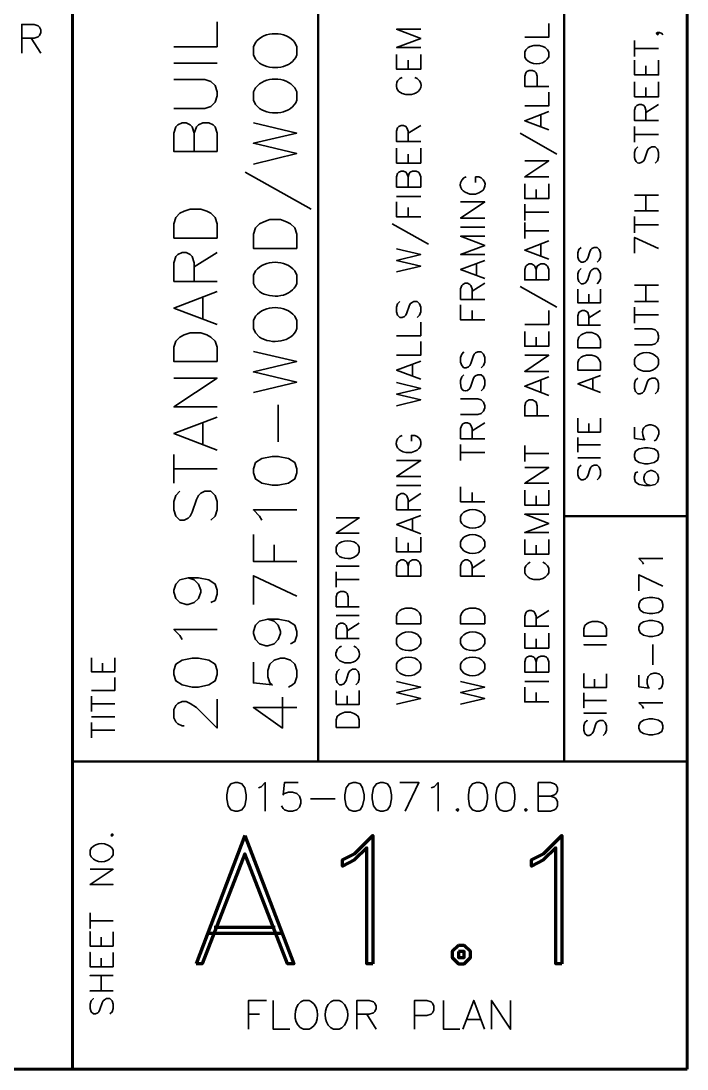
# Model space of a CAD drawing. Header units: inches. Extents: x 5 to 516, y -193 to 129.
# Drawn here: x 287.45 to 296.12, y 5.46 to 19.1 of the extents above; entities that cross this region are included whole.
import ezdxf

# ---------------------------------------------------------------- set-up
doc = ezdxf.new("R2010")
doc.units = ezdxf.units.IN
doc.header["$MEASUREMENT"] = 0
doc.layers.add('PDF2_Geometry', color=7, linetype='Continuous')

msp = doc.modelspace()

# ---------------------------------------------------------------- linework, layer by layer
at = {"layer": 'PDF2_Geometry', "lineweight": 60}
for points in [[(296.1186862, 5.4634085), (296.1186862, 95.4634157), (161.1186754, 95.4634157), (161.1186754, 5.4634085)], [(288.1186855, 95.4634157), (288.1186855, 5.4634085)], [(288.1186821, 27.9634137), (161.118672, 27.9634137), (161.118672, 5.4634119), (296.1186828, 5.4634119)]]:
    msp.add_lwpolyline(points, dxfattribs=at)
at = {"layer": 'PDF2_Geometry', "lineweight": 50}
for points in [[(291.3186853, 30.9634139), (291.3186853, 9.4634122)], [(288.1186855, 26.2867473), (294.5186859, 26.2867473), (294.5186859, 9.4634122)], [(294.5186859, 12.6567456), (296.118686, 12.6567456)], [(288.1186855, 9.4634122), (296.1186862, 9.4634122)]]:
    msp.add_lwpolyline(points, dxfattribs=at)
at = {"layer": 'PDF2_Geometry', "lineweight": 35}
for points in [[(287.4586852, 18.6800793), (287.4586852, 19.0534126), (287.6186852, 19.0534126), (287.6720186, 19.036746), (287.6886852, 19.016746), (287.7086852, 18.9834126), (287.7086852, 18.946746), (287.6886852, 18.9100793), (287.6720186, 18.8934126), (287.6186852, 18.876746), (287.4586852, 18.876746)], [(289.4386853, 18.7634126), (290.0020187, 18.7634126), (290.0020187, 19.086746)], [(292.6520187, 18.753413), (292.3386854, 18.753413), (292.6520187, 18.8700797), (292.3386854, 18.9900797), (292.6520187, 18.9900797)], [(294.0053522, 18.886746), (294.3186856, 18.886746), (294.3186856, 19.0634127)], [(287.5820186, 18.8767464), (287.7086853, 18.6800798)], [(290.502019, 18.8167452), (290.4753523, 18.7634119), (290.4753523, 18.6567452), (290.502019, 18.6034119), (290.5553523, 18.5500785)], [(291.0386857, 18.6567452), (291.0386857, 18.7634119), (291.012019, 18.8167452)], [(295.4353526, 18.636746), (295.4353526, 18.8434127)], [(295.7320191, 18.946747), (295.7486858, 18.9334137), (295.7320191, 18.916747), (295.7186858, 18.9334137), (295.7320191, 18.946747), (295.7620191, 18.946747), (295.7920191, 18.9334137), (295.8053524, 18.916747)], [(294.3186856, 18.6334128), (294.3186856, 18.6934128), (294.3020189, 18.7234128), (294.2720189, 18.7534128), (294.2420189, 18.7667462), (294.1986856, 18.7800795), (294.1253522, 18.7800795), (294.0786855, 18.7667462), (294.0486855, 18.7534128), (294.0220189, 18.7234128), (294.0053522, 18.6934128), (294.0053522, 18.6334128), (294.0220189, 18.6034128), (294.0486855, 18.5734128)], [(295.4353526, 18.7400785), (295.748686, 18.7400785)], [(289.4386853, 18.5500795), (290.0020187, 18.5500795)], [(292.6520187, 18.6634127), (292.6520187, 18.4700793), (292.3386854, 18.4700793), (292.3386854, 18.6634127)], [(292.4886861, 18.4700793), (292.4886861, 18.586746)], [(295.7486859, 18.5900789), (295.7486859, 18.3967456), (295.4353526, 18.3967456), (295.4353526, 18.5900789)], [(294.3186855, 18.2467449), (294.0053522, 18.2467449), (294.0053522, 18.3800782), (294.0220188, 18.4234116), (294.0353522, 18.4400782), (294.0653522, 18.4534116), (294.1086855, 18.4534116), (294.1386855, 18.4400782), (294.1553522, 18.4234116), (294.1686855, 18.3800782), (294.1686855, 18.2467449)], [(295.5820193, 18.3967456), (295.5820193, 18.5167456)], [(289.4386853, 17.9600797), (289.8420187, 17.9600797), (289.9220187, 17.9867464), (289.975352, 18.0400797), (290.0020187, 18.123413), (290.0020187, 18.1767464), (289.975352, 18.2567464), (289.9220187, 18.3100797), (289.8420187, 18.3367464), (289.4386853, 18.3367464)], [(292.4120191, 18.3634136), (292.3820191, 18.3500803), (292.3520191, 18.3200803)], [(292.6353525, 18.3200803), (292.6053525, 18.3500803), (292.5753525, 18.3634136)], [(295.7486859, 18.3067469), (295.7486859, 18.1134136), (295.4353526, 18.1134136), (295.4353526, 18.3067469)], [(290.502019, 18.2300788), (290.4753523, 18.1767454), (290.4753523, 18.0667454), (290.502019, 18.0134121), (290.5553523, 17.9600788)], [(291.0386857, 18.0667454), (291.0386857, 18.1767454), (291.012019, 18.2300788)], [(292.4120191, 18.1567469), (292.4586858, 18.1434136), (292.5320192, 18.1434136)], [(294.0053522, 17.9934117), (294.3186856, 17.9934117), (294.3186856, 18.1700784)], [(295.5820193, 18.1134136), (295.5820193, 18.2334136)], [(295.7486859, 17.8034126), (295.4353526, 17.8034126), (295.4353526, 17.936746), (295.4486859, 17.9800793), (295.4653526, 17.996746), (295.4953526, 18.0100793), (295.5253526, 18.0100793), (295.5553526, 17.996746), (295.5686859, 17.9800793), (295.5820193, 17.936746), (295.5820193, 17.8034126)], [(295.5820193, 17.9067451), (295.7486859, 18.0100785)], [(294.3186855, 17.6800792), (294.0053522, 17.8000792), (294.3186855, 17.9200792)], [(294.2153522, 17.7267457), (294.2153522, 17.8734124)], [(290.0020187, 17.4000787), (289.4386853, 17.4000787), (289.4386853, 17.6400787), (289.465352, 17.7200787), (289.4920186, 17.7467454), (289.545352, 17.7734121), (289.5986853, 17.7734121), (289.6520187, 17.7467454), (289.6786853, 17.7200787), (289.705352, 17.6400787), (289.705352, 17.4000787)], [(289.7053522, 17.6400791), (289.7320189, 17.7200791), (289.7586855, 17.7467458), (289.8153522, 17.7734125), (289.8953522, 17.7734125), (289.9486856, 17.7467458), (289.9753522, 17.7200791), (290.0020189, 17.6400791), (290.0020189, 17.4000791)], [(290.4753523, 17.2367452), (291.0386857, 17.3734119), (290.4753523, 17.5067452), (291.0386857, 17.6400786), (290.4753523, 17.7734119)], [(292.6520187, 17.5300802), (292.3386854, 17.5300802), (292.3386854, 17.6667469), (292.3520187, 17.7100802), (292.3686854, 17.7267469), (292.3986854, 17.7400802), (292.4286854, 17.7400802), (292.4586854, 17.7267469), (292.4720187, 17.7100802), (292.4886854, 17.6667469), (292.4886854, 17.5300802)], [(292.4886861, 17.6367459), (292.6520194, 17.7400793)], [(295.4353526, 17.5200806), (295.4353526, 17.7267473)], [(293.9453529, 17.6367459), (294.4220196, 17.3667459)], [(295.4353526, 17.6234131), (295.748686, 17.6234131)], [(295.4786859, 17.4600797), (295.4486859, 17.4300797), (295.4353526, 17.3867463)], [(295.5553526, 17.2800796), (295.5686859, 17.3100797), (295.5986859, 17.4000797), (295.6120192, 17.4300797), (295.6286859, 17.443413), (295.6586859, 17.4600797), (295.7020192, 17.4600797), (295.7320192, 17.4300797), (295.7486859, 17.3867463), (295.7486859, 17.3267463), (295.7320192, 17.2800796), (295.7020192, 17.2500796)], [(292.6520187, 17.4434131), (292.6520187, 17.2500797), (292.3386854, 17.2500797), (292.3386854, 17.4434131)], [(292.4886861, 17.2500797), (292.4886861, 17.3667464)], [(294.3186855, 17.0700785), (294.0053522, 17.0700785), (294.3186855, 17.2800786), (294.0053522, 17.2800786)], [(290.3686857, 17.1300795), (291.2253525, 16.6500795)], [(292.6520187, 16.9367472), (292.3386854, 16.9367472), (292.3386854, 17.0700806), (292.3520187, 17.1134139), (292.3686854, 17.1300806), (292.3986854, 17.1434139), (292.4286854, 17.1434139), (292.4586854, 17.1300806), (292.4720187, 17.1134139), (292.4886854, 17.0700806), (292.4886854, 16.9367472)], [(292.4886861, 17.0700785), (292.5020194, 17.1134119), (292.5153528, 17.1300786), (292.5453528, 17.1434119), (292.5920194, 17.1434119), (292.6220194, 17.1300786), (292.6353528, 17.1134119), (292.6520194, 17.0700785), (292.6520194, 16.9367452)], [(293.2453525, 17.0700785), (293.2153525, 17.0567452), (293.1853525, 17.0267452)], [(293.4386859, 17.0567452), (293.4086859, 17.0700785), (293.3653526, 17.0700785), (293.3653526, 16.9967452)], [(294.3186855, 16.9800799), (294.3186855, 16.7867465), (294.0053522, 16.7867465), (294.0053522, 16.9800799)], [(292.3386854, 16.8167453), (292.6520188, 16.8167453)], [(293.2920192, 16.8467452), (293.3653526, 16.8467452), (293.4086859, 16.8634119)], [(294.1553529, 16.7867465), (294.1553529, 16.9067466)], [(295.4353526, 16.833413), (295.748686, 16.833413)], [(295.5820193, 16.6267463), (295.5820193, 16.8334129)], [(292.6520187, 16.5500793), (292.3386854, 16.5500793), (292.3386854, 16.7434127)], [(292.4886861, 16.5500793), (292.4886861, 16.6700793)], [(293.4853521, 16.5334125), (293.1720188, 16.5334125), (293.4853521, 16.7434125), (293.1720188, 16.7434125)], [(294.0053522, 16.5034129), (294.0053522, 16.7134129)], [(294.0053522, 16.6100794), (294.3186856, 16.6100794)], [(295.4353526, 16.6267463), (295.748686, 16.6267463)], [(295.4353526, 16.3434126), (295.4353526, 16.5534126)], [(292.2786861, 16.4600796), (292.7553528, 16.1934129)], [(293.1720188, 16.4167463), (293.4853522, 16.4167463)], [(294.0053522, 16.2667456), (294.0053522, 16.4767456)], [(294.0053522, 16.370079), (294.3186856, 16.370079)], [(295.4353526, 16.4467459), (295.748686, 16.4467459)], [(293.4853521, 16.0600789), (293.1720188, 16.0600789), (293.4853521, 16.1767455), (293.1720188, 16.2967456), (293.4853521, 16.2967456)], [(294.3186855, 16.0000796), (294.0053522, 16.1167463), (294.3186855, 16.2367463)], [(295.7486859, 16.1367458), (295.4353526, 16.2834125), (295.4353526, 16.0767458)], [(292.3386854, 15.8367461), (292.6520188, 15.9100795), (292.3386854, 15.9834128), (292.6520188, 16.0600795), (292.3386854, 16.1334128)], [(294.2153522, 16.0434129), (294.2153522, 16.1934129)], [(294.7420195, 16.1534127), (294.7120195, 16.126746), (294.6986861, 16.0834126), (294.6986861, 16.026746), (294.7120195, 15.986746), (294.7420195, 15.9600793), (294.7686861, 15.9600793), (294.7953528, 15.9734126), (294.8086861, 15.986746), (294.8253528, 16.0134126), (294.8520195, 16.096746), (294.8653528, 16.126746), (294.8786861, 16.1400793), (294.9086862, 16.1534127), (294.9486862, 16.1534127), (294.9753528, 16.126746), (294.9920195, 16.0834126), (294.9920195, 16.026746), (294.9753528, 15.986746), (294.9486862, 15.9600793)], [(290.0020187, 15.7100795), (289.4386853, 15.7100795), (289.4386853, 15.9534129), (289.465352, 16.0334129), (289.4920186, 16.0600796), (289.545352, 16.0867462), (289.5986853, 16.0867462), (289.6520187, 16.0600796), (289.6786853, 16.0334129), (289.705352, 15.9534129), (289.705352, 15.7100795)], [(289.7053522, 15.9000794), (290.0020189, 16.0867461)], [(293.4853521, 15.7467455), (293.1720188, 15.8634122), (293.4853521, 15.9834122)], [(290.502019, 15.8467456), (290.4753523, 15.7900789), (290.4753523, 15.6834122), (290.502019, 15.6300789), (290.5553523, 15.5767456)], [(291.0386857, 15.6834122), (291.0386857, 15.7900789), (291.012019, 15.8467456)], [(293.3786856, 15.7900797), (293.3786856, 15.9400797)], [(294.3186855, 15.7300796), (294.0053522, 15.7300796), (294.0053522, 15.8634129), (294.0220188, 15.9100796), (294.0353522, 15.9234129), (294.0653522, 15.9400796), (294.0953522, 15.9400796), (294.1253522, 15.9234129), (294.1386855, 15.9100796), (294.1553522, 15.8634129), (294.1553522, 15.7300796)], [(294.1553529, 15.8634126), (294.1686862, 15.9100792), (294.1853529, 15.9234126), (294.2153529, 15.9400792), (294.2586862, 15.9400792), (294.2886862, 15.9234126), (294.3020196, 15.9100792), (294.3186862, 15.8634126), (294.3186862, 15.7300792)], [(294.7420195, 15.8767462), (294.7120195, 15.8467462), (294.6986861, 15.8067462), (294.6986861, 15.7500795), (294.7120195, 15.7100795), (294.7420195, 15.6800795), (294.7686861, 15.6800795), (294.7953528, 15.6934129), (294.8086861, 15.7100795), (294.8253528, 15.7367462), (294.8520195, 15.8200795), (294.8653528, 15.8467462), (294.8786861, 15.8600795), (294.9086862, 15.8767462), (294.9486862, 15.8767462), (294.9753528, 15.8467462), (294.9920195, 15.8067462), (294.9920195, 15.7500795), (294.9753528, 15.7100795), (294.9486862, 15.6800795)], [(293.4853521, 15.4767455), (293.1720188, 15.4767455), (293.1720188, 15.6134122), (293.1853521, 15.6567455), (293.2020188, 15.6700788), (293.2320188, 15.6867455), (293.2620188, 15.6867455), (293.2920188, 15.6700788), (293.3053521, 15.6567455), (293.3220188, 15.6134122), (293.3220188, 15.4767455)], [(293.3220195, 15.5834129), (293.4853528, 15.6867463)], [(290.0020187, 15.1500794), (289.4386853, 15.3634127), (290.0020187, 15.5767461)], [(293.9453529, 15.6434122), (294.4220196, 15.3734122)], [(294.9920195, 15.610079), (294.9920195, 15.430079), (294.6986861, 15.430079), (294.6986861, 15.610079)], [(295.4353526, 15.660079), (295.748686, 15.660079)], [(295.5820193, 15.4500791), (295.5820193, 15.6600791)], [(289.815352, 15.2300795), (289.815352, 15.4967462)], [(292.3820187, 15.4467459), (292.3520187, 15.4200792), (292.3386853, 15.3734125), (292.3386853, 15.3134125), (292.3520187, 15.2700792), (292.3820187, 15.2400792), (292.4120187, 15.2400792), (292.4420187, 15.2534125), (292.4586853, 15.2700792), (292.4720187, 15.3000792), (292.5020187, 15.3900792), (292.515352, 15.4200792), (292.5320187, 15.4334125), (292.5620187, 15.4467459), (292.605352, 15.4467459), (292.635352, 15.4200792), (292.6520187, 15.3734125), (292.6520187, 15.3134125), (292.635352, 15.2700792), (292.605352, 15.2400792)], [(294.8386856, 15.430079), (294.8386856, 15.5434124)], [(295.4353526, 15.4500791), (295.748686, 15.4500791)], [(293.4853521, 15.2100795), (293.1720188, 15.2100795), (293.1720188, 15.4034128)], [(293.3220195, 15.2100795), (293.3220195, 15.3300795)], [(294.0053522, 15.1500794), (294.3186856, 15.1500794), (294.3186856, 15.3300794)], [(294.9920195, 15.1400789), (294.6986861, 15.1400789), (294.6986861, 15.2634123), (294.7120195, 15.3067456), (294.7253528, 15.3200789), (294.7553528, 15.3334123), (294.7820195, 15.3334123), (294.8086861, 15.3200789), (294.8253528, 15.3067456), (294.8386861, 15.2634123), (294.8386861, 15.1400789)], [(294.8386856, 15.2367459), (294.9920189, 15.3334126)], [(295.4353526, 15.1667462), (295.4353526, 15.3767462)], [(295.4353526, 15.2734128), (295.748686, 15.2734128)], [(290.502019, 15.2567457), (290.4753523, 15.2034123), (290.4753523, 15.0967457), (290.502019, 15.040079), (290.5553523, 14.9867457)], [(291.0386857, 15.0967457), (291.0386857, 15.2034123), (291.012019, 15.2567457)], [(292.3386854, 15.0034127), (292.6520188, 15.0034127), (292.6520188, 15.1800794)], [(294.3186855, 15.060079), (294.3186855, 14.8667457), (294.0053522, 14.8667457), (294.0053522, 15.060079)], [(295.4353526, 14.8867457), (295.658686, 14.8867457), (295.7020193, 14.9000791), (295.7320193, 14.9300791), (295.748686, 14.9734124), (295.748686, 15.0034124), (295.7320193, 15.0500791), (295.7020193, 15.0800791), (295.658686, 15.0934124), (295.4353526, 15.0934124)], [(292.3386854, 14.7500795), (292.6520188, 14.7500795), (292.6520188, 14.9267462)], [(294.1553529, 14.8667457), (294.1553529, 14.9867457)], [(290.4753523, 14.2634123), (291.0386857, 14.4000789), (290.4753523, 14.5334123), (291.0386857, 14.6667456), (290.4753523, 14.800079)], [(293.2153521, 14.7934128), (293.1853521, 14.7634128), (293.1720187, 14.7200794), (293.1720187, 14.6600794), (293.1853521, 14.6167461), (293.2153521, 14.5867461), (293.2453521, 14.5867461), (293.2753521, 14.6000794), (293.2920187, 14.6167461), (293.3053521, 14.6434128), (293.3353521, 14.7334128), (293.3486854, 14.7634128), (293.3653521, 14.7800794), (293.3953521, 14.7934128), (293.4386854, 14.7934128), (293.4686854, 14.7634128), (293.4853521, 14.7200794), (293.4853521, 14.6600794), (293.4686854, 14.6167461), (293.4386854, 14.5867461)], [(294.3186855, 14.5400796), (294.0053522, 14.5400796), (294.3186855, 14.7500796), (294.0053522, 14.7500796)], [(292.6520187, 14.4367462), (292.3386854, 14.5567462), (292.6520187, 14.6734129)], [(292.5453522, 14.4800795), (292.5453522, 14.6300795)], [(295.448686, 14.7200792), (295.4353526, 14.6934125), (295.4353526, 14.6334125), (295.448686, 14.6034125), (295.478686, 14.5734125)], [(295.748686, 14.6334125), (295.748686, 14.6934125), (295.7320193, 14.7200792)], [(290.0020187, 14.0767456), (289.4386853, 14.0767456), (290.0020187, 14.4534122), (289.4386853, 14.4534122)], [(293.2153521, 14.4967454), (293.1853521, 14.4667454), (293.1720187, 14.4200788)], [(293.2920187, 14.3167454), (293.3053521, 14.3467454), (293.3353521, 14.4367454), (293.3486854, 14.4667454), (293.3653521, 14.4800788), (293.3953521, 14.4967454), (293.4386854, 14.4967454), (293.4686854, 14.4667454), (293.4853521, 14.4200788), (293.4853521, 14.3634121), (293.4686854, 14.3167454), (293.4386854, 14.2867454)], [(294.3186855, 14.2267454), (294.0053522, 14.3467454), (294.3186855, 14.4667454)], [(294.9920195, 14.2634123), (294.6986861, 14.3767456), (294.9920195, 14.4867456)], [(295.4786859, 14.4534122), (295.4486859, 14.4234122), (295.4353526, 14.3800788), (295.4353526, 14.3200788), (295.4486859, 14.2767455), (295.4786859, 14.2467455), (295.5086859, 14.2467455), (295.5386859, 14.2600788), (295.5553526, 14.2767455), (295.5686859, 14.3034122), (295.5986859, 14.3934122), (295.6120192, 14.4234122), (295.6286859, 14.4400788), (295.6586859, 14.4534122), (295.7020192, 14.4534122), (295.7320192, 14.4234122), (295.7486859, 14.3800788), (295.7486859, 14.3200788), (295.7320192, 14.2767455), (295.7020192, 14.2467455)], [(292.3386854, 14.0934124), (292.6520188, 14.1700791), (292.3386854, 14.2434124), (292.6520188, 14.3167457), (292.3386854, 14.3934124)], [(294.2153522, 14.2734127), (294.2153522, 14.4200794)], [(294.8920193, 14.3067455), (294.8920193, 14.4434122)], [(293.1720188, 13.9767454), (293.3953522, 13.9767454), (293.4386855, 13.9900787), (293.4686855, 14.0200787), (293.4853522, 14.063412), (293.4853522, 14.093412), (293.4686855, 14.1400787), (293.4386855, 14.1700787), (293.3953522, 14.1834121), (293.1720188, 14.1834121)], [(290.7986852, 13.6234128), (290.7986852, 14.1034129)], [(294.3186855, 13.9600794), (294.0053522, 13.9600794), (294.0053522, 14.0934127), (294.0220188, 14.1400794), (294.0353522, 14.1534127), (294.0653522, 14.1700794), (294.1086855, 14.1700794), (294.1386855, 14.1534127), (294.1553522, 14.1400794), (294.1686855, 14.0934127), (294.1686855, 13.9600794)], [(290.0020187, 13.5134122), (289.4386853, 13.7300789), (290.0020187, 13.9434122)], [(294.9920195, 13.9300794), (294.9920195, 13.7500794), (294.6986861, 13.7500794), (294.6986861, 13.9300794)], [(289.815352, 13.5967455), (289.815352, 13.8634122)], [(293.4853521, 13.663412), (293.1720188, 13.663412), (293.1720188, 13.7967454), (293.1853521, 13.8400787), (293.2020188, 13.8567454), (293.2320188, 13.8700787), (293.2620188, 13.8700787), (293.2920188, 13.8567454), (293.3053521, 13.8400787), (293.3220188, 13.7967454), (293.3220188, 13.663412)], [(293.3220195, 13.7667454), (293.4853528, 13.8700788)], [(294.8386856, 13.7500794), (294.8386856, 13.8600794)], [(295.4353526, 13.8134127), (295.4353526, 13.6667461), (295.568686, 13.6500794), (295.5553526, 13.6667461)], [(292.4120191, 13.7067462), (292.3820191, 13.6934128), (292.3520191, 13.6634128)], [(292.6053525, 13.6934128), (292.5753525, 13.7067462), (292.5320192, 13.7067462), (292.5320192, 13.6334128)], [(294.6986862, 13.4867458), (294.6986862, 13.6800791)], [(295.718686, 13.6500794), (295.688686, 13.6367461)], [(292.4586858, 13.4834128), (292.5320192, 13.4834128), (292.5753525, 13.5000795)], [(293.1720188, 13.3800792), (293.1720188, 13.5867459)], [(294.0053522, 13.3667456), (294.0053522, 13.5734122)], [(294.6986862, 13.5834128), (294.9920196, 13.5834128)], [(289.4386853, 13.0867459), (289.4386853, 13.4600793)], [(292.6520187, 13.1700793), (292.3386854, 13.1700793), (292.6520187, 13.3800793), (292.3386854, 13.3800793)], [(293.1720188, 13.4834126), (293.4853522, 13.4834126)], [(294.0053522, 13.4700789), (294.3186856, 13.4700789)], [(294.6986862, 13.4167461), (294.9920196, 13.4167461)], [(289.4386853, 13.2734126), (290.0020187, 13.2734126)], [(294.3186855, 13.0834127), (294.0053522, 13.0834127), (294.3186855, 13.2900794), (294.0053522, 13.2900794)], [(294.7420195, 13.3200791), (294.7120195, 13.2934124), (294.6986861, 13.2500791), (294.6986861, 13.1934124), (294.7120195, 13.1534124), (294.7420195, 13.1267457), (294.7686861, 13.1267457), (294.7953528, 13.1400791), (294.8086861, 13.1534124), (294.8253528, 13.1800791), (294.8520195, 13.2634124), (294.8653528, 13.2934124), (294.8786861, 13.3067458), (294.9086862, 13.3200791), (294.9486862, 13.3200791), (294.9753528, 13.2934124), (294.9920195, 13.2500791), (294.9920195, 13.1934124), (294.9753528, 13.1534124), (294.9486862, 13.1267457)], [(295.4786859, 13.2334126), (295.4486859, 13.2200792), (295.4353526, 13.1734126), (295.4353526, 13.1434125), (295.4486859, 13.1000792), (295.4953526, 13.0700792), (295.5686859, 13.0534125), (295.6420192, 13.0534125), (295.7020192, 13.0700792), (295.7320192, 13.1000792), (295.7486859, 13.1434125), (295.7486859, 13.1600792), (295.7320192, 13.2034126), (295.7020192, 13.2334126), (295.6586859, 13.2500792), (295.6420192, 13.2500792), (295.5986859, 13.2334126), (295.5686859, 13.2034126), (295.5553526, 13.1600792), (295.5553526, 13.1434125), (295.5686859, 13.1000792), (295.5986859, 13.0700792), (295.6420192, 13.0534125)], [(289.5186855, 12.9800793), (289.4653521, 12.926746), (289.4386855, 12.846746), (289.4386855, 12.736746), (289.4653521, 12.656746), (289.5186855, 12.6034126), (289.5720188, 12.6034126), (289.6253522, 12.6300793), (289.6520188, 12.656746), (289.6786855, 12.7100793), (289.7320188, 12.8734127), (289.7586855, 12.926746), (289.7886855, 12.9534127), (289.8420188, 12.9800793), (289.9220188, 12.9800793), (289.9753522, 12.926746), (290.0020189, 12.846746), (290.0020189, 12.736746), (289.9753522, 12.656746), (289.9220188, 12.6034126)], [(292.3386854, 13.0534122), (292.6520188, 13.0534122)], [(293.4853521, 12.8434123), (293.1720188, 12.8434123), (293.1720188, 13.0367456)], [(293.3220195, 12.8434123), (293.3220195, 12.9634123)], [(294.3186855, 12.9934124), (294.3186855, 12.800079), (294.0053522, 12.800079), (294.0053522, 12.9934124)], [(292.6520187, 12.7400789), (292.3386854, 12.7400789), (292.3386854, 12.8734123), (292.3520187, 12.9200789), (292.3686854, 12.9334123), (292.3986854, 12.9500789), (292.4286854, 12.9500789), (292.4586854, 12.9334123), (292.4720187, 12.9200789), (292.4886854, 12.8734123), (292.4886854, 12.7400789)], [(292.4886861, 12.8434123), (292.6520194, 12.950079)], [(294.1553529, 12.800079), (294.1553529, 12.920079)], [(290.5820189, 12.6034127), (290.5553522, 12.656746), (290.4753522, 12.7367461), (291.0386856, 12.7367461)], [(291.852019, 12.433412), (291.552019, 12.433412), (291.852019, 12.633412), (291.552019, 12.633412)], [(292.6520187, 12.4267456), (292.3386854, 12.5467456), (292.6520187, 12.6667456)], [(292.5453522, 12.4734121), (292.5453522, 12.6200787)], [(293.1853521, 12.6800791), (293.1720188, 12.6500791), (293.1720188, 12.5900791), (293.1853521, 12.5600791), (293.2153521, 12.5334124)], [(293.4853522, 12.5900791), (293.4853522, 12.6500791), (293.4686855, 12.6800791)], [(294.3186855, 12.4434124), (294.0053522, 12.4434124), (294.3186855, 12.5600791), (294.0053522, 12.6800791), (294.3186855, 12.6800791)], [(291.0386856, 12.0667458), (290.4753523, 12.0667458), (290.4753523, 12.4167458)], [(290.7453523, 12.0667458), (290.7453523, 12.2834125)], [(291.5653527, 12.2767459), (291.5520193, 12.2500792), (291.5520193, 12.1900792), (291.5653527, 12.1634125), (291.5953527, 12.1334125)], [(291.8520193, 12.1900792), (291.8520193, 12.2500792), (291.838686, 12.2767459)], [(292.6520187, 12.3834126), (292.6520187, 12.1900792), (292.3386854, 12.1900792), (292.3386854, 12.3834126)], [(292.4886861, 12.1900792), (292.4886861, 12.3100792)], [(293.1853521, 12.3534121), (293.1720188, 12.3234121), (293.1720188, 12.2634121), (293.1853521, 12.2334121), (293.2153521, 12.2034121)], [(293.4853522, 12.2634121), (293.4853522, 12.3234121), (293.4686855, 12.3534121)], [(294.3186855, 12.3534121), (294.3186855, 12.1600787), (294.0053522, 12.1600787), (294.0053522, 12.3534121)], [(294.1553529, 12.1600787), (294.1553529, 12.2800787)], [(291.5520193, 12.0067457), (291.8520193, 12.0067457)], [(292.6520187, 11.8767459), (292.3386854, 11.8767459), (292.3386854, 12.0100792), (292.3520187, 12.0567459), (292.3686854, 12.0700792), (292.3986854, 12.0867459), (292.4286854, 12.0867459), (292.4586854, 12.0700792), (292.4720187, 12.0567459), (292.4886854, 12.0100792), (292.4886854, 11.8767459)], [(292.4886861, 12.0100789), (292.5020194, 12.0567456), (292.5153528, 12.0700789), (292.5453528, 12.0867456), (292.5920194, 12.0867456), (292.6220194, 12.0700789), (292.6353528, 12.0567456), (292.6520194, 12.0100789), (292.6520194, 11.8767455)], [(293.4853521, 11.8767459), (293.1720188, 11.8767459), (293.1720188, 12.0100792), (293.1853521, 12.0567459), (293.2020188, 12.0700792), (293.2320188, 12.0867459), (293.2620188, 12.0867459), (293.2920188, 12.0700792), (293.3053521, 12.0567459), (293.3220188, 12.0100792), (293.3220188, 11.8767459)], [(293.3220195, 11.9800793), (293.4853528, 12.0867459)], [(294.0786859, 12.0567454), (294.0486859, 12.0400787), (294.0220193, 12.0100787), (294.0053526, 11.9800787), (294.0053526, 11.9200787), (294.0220193, 11.893412), (294.0486859, 11.863412), (294.0786859, 11.8467453), (294.1253526, 11.833412), (294.198686, 11.833412), (294.2420193, 11.8467453), (294.2720193, 11.863412), (294.3020193, 11.893412), (294.318686, 11.9200787), (294.318686, 11.9800787), (294.3020193, 12.0100787), (294.2720193, 12.0400787), (294.2420193, 12.0567454)], [(295.5520196, 12.0300789), (295.5386863, 12.0567456), (295.4920196, 12.1034123), (295.805353, 12.1034123)], [(291.0386856, 11.6134122), (290.4753523, 11.8800789), (290.4753523, 11.5067455)], [(291.5520193, 11.7334124), (291.5520193, 11.9334125)], [(295.8053529, 11.7467452), (295.4920195, 11.8934119), (295.4920195, 11.6867452)], [(289.6253521, 11.8534126), (289.7053521, 11.826746), (289.7586854, 11.7734126), (289.7886854, 11.6934126), (289.7886854, 11.666746), (289.7586854, 11.586746), (289.7053521, 11.5334126), (289.6253521, 11.506746), (289.5986854, 11.506746), (289.5186854, 11.5334126), (289.465352, 11.586746), (289.4386854, 11.666746), (289.4386854, 11.6934126), (289.465352, 11.7734126), (289.5186854, 11.826746), (289.6253521, 11.8534126), (289.7586854, 11.8534126), (289.8953521, 11.826746), (289.9753521, 11.7734126), (290.0020188, 11.6934126), (290.0020188, 11.6400793), (289.9753521, 11.5600793), (289.9220187, 11.5334126)], [(291.5520193, 11.8334126), (291.8520193, 11.8334126)], [(291.852019, 11.4767452), (291.552019, 11.4767452), (291.552019, 11.6067452), (291.5653523, 11.6500785), (291.582019, 11.6634119), (291.6086856, 11.6767452), (291.652019, 11.6767452), (291.682019, 11.6634119), (291.6953523, 11.6500785), (291.7086857, 11.6067452), (291.7086857, 11.4767452)], [(291.5520193, 11.3634122), (291.8520193, 11.3634122)], [(294.3186855, 11.223412), (294.0053522, 11.223412), (294.0053522, 11.3567453), (294.0220188, 11.4000786), (294.0353522, 11.4167453), (294.0653522, 11.4300786), (294.0953522, 11.4300786), (294.1253522, 11.4167453), (294.1386855, 11.4000786), (294.1553522, 11.3567453), (294.1553522, 11.223412)], [(294.1553529, 11.3267453), (294.3186862, 11.4300787)], [(289.5453519, 11.0500789), (289.5186852, 11.1034122), (289.4386852, 11.1834122), (290.0020186, 11.1834122)], [(290.662019, 11.3167457), (290.7453523, 11.2900791), (290.7986857, 11.2367457), (290.8253524, 11.1567457), (290.8253524, 11.1300791), (290.7986857, 11.050079), (290.7453523, 10.9967457), (290.662019, 10.970079), (290.6353523, 10.970079), (290.5553523, 10.9967457), (290.502019, 11.050079), (290.4753523, 11.1300791), (290.4753523, 11.1567457), (290.502019, 11.2367457), (290.5553523, 11.2900791), (290.662019, 11.3167457), (290.7986857, 11.3167457), (290.932019, 11.2900791), (291.012019, 11.2367457), (291.0386857, 11.1567457), (291.0386857, 11.1034124), (291.012019, 11.0234124), (290.9586857, 10.9967457)], [(291.852019, 11.0634125), (291.552019, 11.0634125), (291.552019, 11.1900792), (291.5653523, 11.2334125), (291.582019, 11.2500792), (291.6086856, 11.2634125), (291.6386857, 11.2634125), (291.6653523, 11.2500792), (291.682019, 11.2334125), (291.6953523, 11.1900792), (291.6953523, 11.0634125)], [(291.6953528, 11.1634118), (291.8520194, 11.2634119)], [(292.3520187, 11.0867459), (292.3386854, 11.0600792), (292.3386854, 11.0000792), (292.3520187, 10.9700792), (292.3820187, 10.9400792)], [(292.6520188, 11.0000792), (292.6520188, 11.0600792), (292.6353521, 11.0867459)], [(293.1853521, 11.0867459), (293.1720188, 11.0600792), (293.1720188, 11.0000792), (293.1853521, 10.9700792), (293.2153521, 10.9400792)], [(293.4853522, 11.0000792), (293.4853522, 11.0600792), (293.4686855, 11.0867459)], [(294.3186855, 11.1334125), (294.3186855, 10.9400791), (294.0053522, 10.9400791), (294.0053522, 11.1334125)], [(294.1553529, 10.9400791), (294.1553529, 11.0600791)], [(291.622019, 10.9634123), (291.5953523, 10.950079), (291.5653523, 10.920079)], [(291.8386857, 10.920079), (291.8086857, 10.950079), (291.782019, 10.9634123)], [(295.672019, 10.7200787), (295.672019, 10.9867454)], [(288.6686852, 10.8134123), (288.6686852, 10.630079), (288.3686852, 10.630079), (288.3686852, 10.8134123)], [(290.4753523, 10.7567456), (290.4753523, 10.4867456), (290.7186856, 10.4600789), (290.6886856, 10.4867456), (290.662019, 10.5667456), (290.662019, 10.6500789), (290.6886856, 10.7300789), (290.7453523, 10.7834123), (290.8253523, 10.8100789), (290.8786857, 10.8100789), (290.9586857, 10.7834123), (291.012019, 10.7300789), (291.0386857, 10.6500789), (291.0386857, 10.5667456), (291.012019, 10.4867456), (290.9853523, 10.4600789), (290.932019, 10.4334122)], [(294.3186855, 10.6267458), (294.0053522, 10.6267458), (294.0053522, 10.7600791), (294.0220188, 10.8067458), (294.0353522, 10.8200791), (294.0653522, 10.8367458), (294.0953522, 10.8367458), (294.1253522, 10.8200791), (294.1386855, 10.8067458), (294.1553522, 10.7600791), (294.1553522, 10.6267458)], [(294.1553529, 10.7600788), (294.1686862, 10.8067455), (294.1853529, 10.8200788), (294.2153529, 10.8367455), (294.2586862, 10.8367455), (294.2886862, 10.8200788), (294.3020196, 10.8067455), (294.3186862, 10.7600788), (294.3186862, 10.6267454)], [(288.5086858, 10.630079), (288.5086858, 10.7434123)], [(291.5953526, 10.6634118), (291.5653526, 10.6334118), (291.5520192, 10.5900785), (291.5520192, 10.5334118), (291.5653526, 10.4900785), (291.5953526, 10.4634118), (291.6220193, 10.4634118), (291.6520193, 10.4767451), (291.6653526, 10.4900785), (291.6820193, 10.5200785), (291.7086859, 10.6067451), (291.7220193, 10.6334118), (291.7386859, 10.6500785), (291.7653526, 10.6634118), (291.8086859, 10.6634118), (291.8386859, 10.6334118), (291.8520193, 10.5900785), (291.8520193, 10.5334118), (291.8386859, 10.4900785), (291.8086859, 10.4634118)], [(291.622019, 10.7634123), (291.6653524, 10.750079), (291.7386857, 10.750079)], [(292.3520187, 10.7600791), (292.3386854, 10.7300791), (292.3386854, 10.6700791), (292.3520187, 10.6434124), (292.3820187, 10.6134124)], [(292.6520188, 10.6700791), (292.6520188, 10.7300791), (292.6353521, 10.7600791)], [(293.1853521, 10.7600791), (293.1720188, 10.7300791), (293.1720188, 10.6700791), (293.1853521, 10.6434124), (293.2153521, 10.6134124)], [(293.4853522, 10.6700791), (293.4853522, 10.7300791), (293.4686855, 10.7600791)], [(288.3686856, 10.3867454), (288.6686856, 10.3867454), (288.6686856, 10.5567454)], [(292.3386854, 10.2100791), (292.6520188, 10.2834124), (292.3386854, 10.3600791), (292.6520188, 10.4334124), (292.3386854, 10.5067458)], [(293.1720188, 10.2100791), (293.4853522, 10.2834124), (293.1720188, 10.3600791), (293.4853522, 10.4334124), (293.1720188, 10.5067458)], [(294.0053522, 10.5067456), (294.3186856, 10.5067456)], [(295.4920195, 10.5867457), (295.4920195, 10.4367457), (295.6253529, 10.420079), (295.6120195, 10.4367457), (295.5986862, 10.480079), (295.5986862, 10.5267457), (295.6120195, 10.570079), (295.6420195, 10.600079), (295.6853529, 10.6134124), (295.7153529, 10.6134124), (295.7620196, 10.600079), (295.7920196, 10.570079), (295.8053529, 10.5267457), (295.8053529, 10.480079), (295.7920196, 10.4367457), (295.7753529, 10.420079), (295.7453529, 10.4067457)], [(291.852019, 10.3900792), (291.852019, 10.2067459), (291.552019, 10.2067459), (291.552019, 10.3900792)], [(294.3186855, 10.2400787), (294.0053522, 10.2400787), (294.0053522, 10.4334121)], [(288.3686856, 10.1134121), (288.3686856, 10.3134121)], [(289.5720192, 9.9267454), (289.5453525, 9.9267454), (289.4920192, 9.9534121), (289.4653525, 9.9800787), (289.4386858, 10.0334121), (289.4386858, 10.1400787), (289.4653525, 10.1934121), (289.4920192, 10.2200787), (289.5453525, 10.2467454), (289.5986859, 10.2467454), (289.6520192, 10.2200787), (289.7320192, 10.1667454), (290.0020192, 9.9000787), (290.0020192, 10.2734121)], [(291.0386857, 10.1667458), (290.4753523, 10.1667458), (290.852019, 9.9000791), (290.852019, 10.3000792)], [(291.6953528, 10.2067459), (291.6953528, 10.3200792)], [(294.1553529, 10.2400787), (294.1553529, 10.3600787)], [(295.5520196, 10.1534122), (295.5386863, 10.1834122), (295.4920196, 10.2267455), (295.805353, 10.2267455)], [(288.3686856, 10.2134123), (288.6686856, 10.2134123)], [(288.3686856, 10.0434124), (288.6686856, 10.0434124)], [(288.3686856, 9.7734123), (288.3686856, 9.9734124)], [(288.3686856, 9.8734125), (288.6686856, 9.8734125)], [(290.5386856, 9.1200784), (290.5753523, 9.1367451), (290.6286856, 9.1900784), (290.6286856, 8.8167451)], [(291.0586857, 9.190079), (290.8786857, 9.190079), (290.862019, 9.030079), (290.8786857, 9.050079), (290.932019, 9.0667456), (290.9853523, 9.0667456), (291.0386857, 9.050079), (291.0753523, 9.0134123), (291.092019, 8.9600789), (291.092019, 8.9234123), (291.0753523, 8.8700789), (291.0386857, 8.8334123), (290.9853523, 8.8167456), (290.932019, 8.8167456), (290.8786857, 8.8334123), (290.862019, 8.8534123), (290.842019, 8.8867456)], [(292.448686, 8.8167455), (292.628686, 9.1900789), (292.378686, 9.1900789)], [(292.7886858, 9.1200784), (292.8253524, 9.1367451), (292.8786858, 9.1900784), (292.8786858, 8.8167451)], [(294.1820193, 8.8167455), (294.1820193, 9.1900789), (294.3420193, 9.1900789), (294.3953527, 9.1734122), (294.4153527, 9.1567456), (294.4320193, 9.1200789), (294.4320193, 9.0834122), (294.4153527, 9.0500789), (294.3953527, 9.0300789), (294.3420193, 9.0134122), (294.1820193, 9.0134122)], [(294.3420196, 9.0134118), (294.3953529, 8.9967452), (294.4153529, 8.9767452), (294.4320196, 8.9400785), (294.4320196, 8.8867452), (294.4153529, 8.8534118), (294.3953529, 8.8334118), (294.3420196, 8.8167452), (294.1820196, 8.8167452)], [(291.218686, 8.976745), (291.538686, 8.976745)], [(290.412019, 5.9800788), (290.412019, 6.3567455), (290.6453523, 6.3567455)], [(290.7320187, 6.3567454), (290.7320187, 5.9800787), (290.9486854, 5.9800787)], [(291.2320189, 6.3367454), (291.1986855, 6.3567454), (291.1253522, 6.3567454), (291.0920188, 6.3367454), (291.0553522, 6.3034121)], [(291.6253523, 6.3367454), (291.592019, 6.3567454), (291.5186856, 6.3567454), (291.482019, 6.3367454), (291.4486856, 6.3034121)], [(291.8220194, 5.9800788), (291.8220194, 6.3567455), (291.9820194, 6.3567455), (292.0386861, 6.3367455), (292.0553527, 6.3200788), (292.0720194, 6.2834121), (292.0720194, 6.2500788), (292.0553527, 6.2134121), (292.0386861, 6.1967455), (291.9820194, 6.1767455), (291.8220194, 6.1767455)], [(292.5720194, 5.9800788), (292.5720194, 6.3567455), (292.7320194, 6.3567455), (292.7886861, 6.3367455), (292.8053528, 6.3200788), (292.8220195, 6.2834121), (292.8220195, 6.2300788), (292.8053528, 6.1967455), (292.7886861, 6.1767455), (292.7320194, 6.1600788), (292.5720194, 6.1600788)], [(292.9486861, 6.3567454), (292.9486861, 5.9800787), (293.1620194, 5.9800787)], [(293.1986861, 5.9800788), (293.3420194, 6.3567455), (293.4820194, 5.9800788)], [(293.5720195, 5.9800788), (293.5720195, 6.3567455), (293.8220195, 5.9800788), (293.8220195, 6.3567455)], [(290.412019, 6.1767451), (290.5553523, 6.1767451)], [(291.948686, 6.1767451), (292.0720193, 5.9800784)], [(291.1253522, 5.9800787), (291.1986855, 5.9800787), (291.2320189, 6.0000787)], [(291.5186856, 5.9800787), (291.592019, 5.9800787), (291.6253523, 6.0000787)], [(293.2520189, 6.1067454), (293.4286856, 6.1067454)]]:
    msp.add_lwpolyline(points, dxfattribs=at)
for points in [[(290.0020187, 16.2734129), (289.4386853, 16.2734129), (289.4386853, 16.4600795), (289.465352, 16.5400796), (289.5186853, 16.5967462), (289.5720187, 16.6234129), (289.6520187, 16.6500796), (289.7886853, 16.6500796), (289.8686853, 16.6234129), (289.9220187, 16.5967462), (289.975352, 16.5400796), (290.0020187, 16.4600795)], [(291.0386856, 16.140079), (290.4753523, 16.140079), (290.4753523, 16.3267457), (290.5020189, 16.4067457), (290.5553523, 16.460079), (290.6086856, 16.4867457), (290.6886856, 16.5134124), (290.8253523, 16.5134124), (290.9053523, 16.4867457), (290.9586856, 16.460079), (291.012019, 16.4067457), (291.0386856, 16.3267457)], [(290.0020187, 14.6667462), (289.4386853, 14.6667462), (289.4386853, 14.8534129), (289.465352, 14.9334129), (289.5186853, 14.9867462), (289.5720187, 15.0134129), (289.6520187, 15.0400795), (289.7886853, 15.0400795), (289.8686853, 15.0134129), (289.9220187, 14.9867462), (289.975352, 14.9334129), (290.0020187, 14.8534129)], [(294.9920195, 14.8467456), (294.6986861, 14.8467456), (294.6986861, 14.9434123), (294.7120195, 14.9867457), (294.7420195, 15.0134123), (294.7686861, 15.0267457), (294.8086861, 15.0434123), (294.8786861, 15.0434123), (294.9220195, 15.0267457), (294.9486862, 15.0134123), (294.9753528, 14.9867457), (294.9920195, 14.9434123)], [(294.9920195, 14.5567456), (294.6986861, 14.5567456), (294.6986861, 14.6534122), (294.7120195, 14.6934122), (294.7420195, 14.7234122), (294.7686861, 14.7367456), (294.8086861, 14.7500789), (294.8786861, 14.7500789), (294.9220195, 14.7367456), (294.9486862, 14.7234122), (294.9753528, 14.6934122), (294.9920195, 14.6534122)], [(295.4353526, 13.4267457), (295.448686, 13.3834123), (295.4953526, 13.3534123), (295.568686, 13.3367457), (295.6120193, 13.3367457), (295.688686, 13.3534123), (295.7320193, 13.3834123), (295.748686, 13.4267457), (295.748686, 13.4567457), (295.7320193, 13.500079), (295.688686, 13.530079), (295.6120193, 13.5467457), (295.568686, 13.5467457), (295.4953526, 13.530079), (295.448686, 13.500079), (295.4353526, 13.4567457)], [(290.4753523, 13.2200789), (290.502019, 13.1400789), (290.582019, 13.0867456), (290.7186856, 13.0600789), (290.7986857, 13.0600789), (290.932019, 13.0867456), (291.012019, 13.1400789), (291.0386857, 13.2200789), (291.0386857, 13.2734123), (291.012019, 13.3534123), (290.932019, 13.4067456), (290.7986857, 13.4334123), (290.7186856, 13.4334123), (290.582019, 13.4067456), (290.502019, 13.3534123), (290.4753523, 13.2734123)], [(295.4920195, 11.4767452), (295.5086862, 11.4334118), (295.5520195, 11.4034118), (295.6253529, 11.3900785), (295.6720195, 11.3900785), (295.7453529, 11.4034118), (295.7920196, 11.4334118), (295.8053529, 11.4767452), (295.8053529, 11.5067452), (295.7920196, 11.5534118), (295.7453529, 11.5834118), (295.6720195, 11.5967452), (295.6253529, 11.5967452), (295.5520195, 11.5834118), (295.5086862, 11.5534118), (295.4920195, 11.5067452)], [(292.6520187, 11.2534124), (292.3386854, 11.2534124), (292.3386854, 11.3567458), (292.3520187, 11.4000791), (292.3820187, 11.4300791), (292.4120187, 11.4467458), (292.4586854, 11.4600791), (292.5320187, 11.4600791), (292.5753521, 11.4467458), (292.6053521, 11.4300791), (292.6353521, 11.4000791), (292.6520187, 11.3567458)], [(293.4853521, 11.2534124), (293.1720188, 11.2534124), (293.1720188, 11.3567458), (293.1853521, 11.4000791), (293.2153521, 11.4300791), (293.2453521, 11.4467458), (293.2920188, 11.4600791), (293.3653521, 11.4600791), (293.4086855, 11.4467458), (293.4386855, 11.4300791), (293.4686855, 11.4000791), (293.4853521, 11.3567458)], [(295.0686856, 11.0934121), (294.7753522, 11.0934121), (294.7753522, 11.1900788), (294.7886856, 11.2334122), (294.8186856, 11.2600788), (294.8453522, 11.2734122), (294.8853522, 11.2867455), (294.9553522, 11.2867455), (294.9986856, 11.2734122), (295.0253523, 11.2600788), (295.0520189, 11.2334122), (295.0686856, 11.1900788)], [(295.0686856, 11.0934121), (294.7753522, 11.0934121), (294.7753522, 11.1900788), (294.7886856, 11.2334122), (294.8186856, 11.2600788), (294.8453522, 11.2734122), (294.8853522, 11.2867455), (294.9553522, 11.2867455), (294.9986856, 11.2734122), (295.0253523, 11.2600788), (295.0520189, 11.2334122), (295.0686856, 11.1900788)], [(295.4920195, 11.1800787), (295.5086862, 11.1367453), (295.5520195, 11.1067453), (295.6253529, 11.0900787), (295.6720195, 11.0900787), (295.7453529, 11.1067453), (295.7920196, 11.1367453), (295.8053529, 11.1800787), (295.8053529, 11.2100787), (295.7920196, 11.253412), (295.7453529, 11.283412), (295.6720195, 11.3000787), (295.6253529, 11.3000787), (295.5520195, 11.283412), (295.5086862, 11.253412), (295.4920195, 11.2100787)], [(295.0686857, 10.9834124), (294.7753523, 10.9834124)], [(289.4386853, 10.5967453), (289.465352, 10.513412), (289.545352, 10.4600786), (289.6786854, 10.433412), (289.7586854, 10.433412), (289.895352, 10.4600786), (289.975352, 10.513412), (290.0020187, 10.5967453), (290.0020187, 10.6500786), (289.975352, 10.7300786), (289.895352, 10.783412), (289.7586854, 10.8100787), (289.6786854, 10.8100787), (289.545352, 10.783412), (289.465352, 10.7300786), (289.4386853, 10.6500786)], [(295.0686856, 10.6067454), (295.0686856, 10.4267454), (294.7753522, 10.4267454), (294.7753522, 10.6067454), (294.7753522, 10.4267454), (295.0686856, 10.4267454)], [(294.9153525, 10.5367454), (294.9153525, 10.4267454)], [(294.7753523, 10.3567451), (294.7753523, 10.1634118)], [(295.0686857, 10.2600787), (294.7753523, 10.2600787)], [(291.852019, 9.9067454), (291.552019, 9.9067454), (291.552019, 10.0067454), (291.5653523, 10.0500787), (291.5953523, 10.0767454), (291.622019, 10.0900787), (291.6653523, 10.1067454), (291.7386857, 10.1067454), (291.782019, 10.0900787), (291.8086857, 10.0767454), (291.8386857, 10.0500787), (291.852019, 10.0067454)], [(295.0686857, 10.0934121), (294.7753523, 10.0934121)], [(295.0253523, 9.8034117), (295.0520189, 9.8300784), (295.0686856, 9.8700784), (295.0686856, 9.9267451), (295.0520189, 9.9700784), (295.0253523, 9.9967451), (294.9853522, 9.9967451), (294.9553522, 9.9834118), (294.9420189, 9.9700784), (294.9286856, 9.9400784), (294.9020189, 9.8567451), (294.8853522, 9.8300784), (294.8720189, 9.8167451), (294.8453522, 9.8034117), (294.8186856, 9.8034117), (294.7886856, 9.8300784), (294.7753522, 9.8700784), (294.7753522, 9.9267451), (294.7886856, 9.9700784), (294.8186856, 9.9967451), (294.7886856, 9.9700784), (294.7753522, 9.9267451), (294.7753522, 9.8700784), (294.7886856, 9.8300784), (294.8186856, 9.8034117), (294.8453522, 9.8034117), (294.8720189, 9.8167451), (294.8853522, 9.8300784), (294.9020189, 9.8567451), (294.9286856, 9.9400784), (294.9420189, 9.9700784), (294.9553522, 9.9834118), (294.9853522, 9.9967451), (295.0253523, 9.9967451), (295.0520189, 9.9700784), (295.0686856, 9.9267451), (295.0686856, 9.8700784), (295.0520189, 9.8300784)], [(295.4920195, 9.900079), (295.5086862, 9.8567456), (295.5520195, 9.8267456), (295.6253529, 9.8100789), (295.6720195, 9.8100789), (295.7453529, 9.8267456), (295.7920196, 9.8567456), (295.8053529, 9.900079), (295.8053529, 9.930079), (295.7920196, 9.9734123), (295.7453529, 10.0034123), (295.6720195, 10.020079), (295.6253529, 10.020079), (295.5520195, 10.0034123), (295.5086862, 9.9734123), (295.4920195, 9.930079)], [(290.2353519, 9.190079), (290.1820185, 9.1734123), (290.1453519, 9.120079), (290.1286852, 9.030079), (290.1286852, 8.9767456), (290.1453519, 8.8867456), (290.1820185, 8.8334123), (290.2353519, 8.8167456), (290.2720185, 8.8167456), (290.3253519, 8.8334123), (290.3620185, 8.8867456), (290.3786852, 8.9767456), (290.3786852, 9.030079), (290.3620185, 9.120079), (290.3253519, 9.1734123), (290.2720185, 9.190079)], [(291.7720189, 9.190079), (291.7186855, 9.1734123), (291.6820189, 9.120079), (291.6653522, 9.030079), (291.6653522, 8.9767456), (291.6820189, 8.8867456), (291.7186855, 8.8334123), (291.7720189, 8.8167456), (291.8086855, 8.8167456), (291.8620189, 8.8334123), (291.8953522, 8.8867456), (291.9153522, 8.9767456), (291.9153522, 9.030079), (291.8953522, 9.120079), (291.8620189, 9.1734123), (291.8086855, 9.190079)], [(292.1286855, 9.190079), (292.0753521, 9.1734123), (292.0386854, 9.120079), (292.0220188, 9.030079), (292.0220188, 8.9767456), (292.0386854, 8.8867456), (292.0753521, 8.8334123), (292.1286855, 8.8167456), (292.1653521, 8.8167456), (292.2186855, 8.8334123), (292.2553521, 8.8867456), (292.2720188, 8.9767456), (292.2720188, 9.030079), (292.2553521, 9.120079), (292.2186855, 9.1734123), (292.1653521, 9.190079)], [(293.3786856, 9.190079), (293.3253522, 9.1734123), (293.2886855, 9.120079), (293.2720189, 9.030079), (293.2720189, 8.9767456), (293.2886855, 8.8867456), (293.3253522, 8.8334123), (293.3786856, 8.8167456), (293.4153522, 8.8167456), (293.4686856, 8.8334123), (293.5053522, 8.8867456), (293.5220189, 8.9767456), (293.5220189, 9.030079), (293.5053522, 9.120079), (293.4686856, 9.1734123), (293.4153522, 9.190079)], [(293.7353521, 9.190079), (293.6820188, 9.1734123), (293.6453521, 9.120079), (293.6286855, 9.030079), (293.6286855, 8.9767456), (293.6453521, 8.8867456), (293.6820188, 8.8334123), (293.7353521, 8.8167456), (293.7720188, 8.8167456), (293.8253522, 8.8334123), (293.8620188, 8.8867456), (293.8786855, 8.9767456), (293.8786855, 9.030079), (293.8620188, 9.120079), (293.8253522, 9.1734123), (293.7720188, 9.190079)], [(293.1286855, 8.8534124), (293.1120189, 8.8334124), (293.1286855, 8.8167457), (293.1453522, 8.8334124)], [(294.022019, 8.8534124), (294.0053524, 8.8334124), (294.022019, 8.8167457), (294.0386857, 8.8334124)], [(288.6186856, 8.5067454), (288.6353522, 8.4934121), (288.6486856, 8.5067454), (288.6353522, 8.5234121)], [(288.6186856, 8.5067454), (288.6353522, 8.4934121), (288.6486856, 8.5067454), (288.6353522, 8.5234121)], [(288.3486855, 8.250079), (288.3486855, 8.3067457), (288.3620189, 8.3367457), (288.3486855, 8.3067457), (288.3486855, 8.250079), (288.3620189, 8.2234123), (288.3920189, 8.1934123), (288.3620189, 8.2234123)], [(288.6353522, 8.3367457), (288.6486855, 8.3067457), (288.6486855, 8.250079), (288.6486855, 8.3067457)], [(288.3486852, 8.0634119), (288.6486852, 8.0634119), (288.3486852, 7.8634119), (288.6486852, 7.8634119), (288.3486852, 7.8634119), (288.6486852, 8.0634119)], [(288.3486855, 7.4934122), (288.3486855, 7.2934122)], [(288.6486855, 7.3934115), (288.3486855, 7.3934115)], [(288.6486852, 7.2500789), (288.6486852, 7.0634122), (288.3486852, 7.0634122), (288.3486852, 7.2500789), (288.3486852, 7.0634122), (288.6486852, 7.0634122)], [(288.492019, 7.1800789), (288.492019, 7.0634122)], [(288.6486852, 6.9800788), (288.6486852, 6.7934121), (288.3486852, 6.7934121), (288.3486852, 6.9800788), (288.3486852, 6.7934121), (288.6486852, 6.7934121)], [(288.492019, 6.9067455), (288.492019, 6.7934121)], [(288.6486855, 6.6800783), (288.3486855, 6.6800783)], [(288.492019, 6.6800788), (288.492019, 6.4800788)], [(288.6486855, 6.4800788), (288.3486855, 6.4800788)], [(288.6053521, 6.1800786), (288.6353521, 6.2067453), (288.6486855, 6.2500786), (288.6486855, 6.3067453), (288.6353521, 6.3500786), (288.6053521, 6.3800786), (288.5620188, 6.3800786), (288.5353521, 6.363412), (288.5186855, 6.3500786), (288.5053521, 6.323412), (288.4753521, 6.2367453), (288.4620188, 6.2067453), (288.4486855, 6.193412), (288.4186855, 6.1800786), (288.3920188, 6.1800786), (288.3620188, 6.2067453), (288.3486855, 6.2500786), (288.3486855, 6.3067453), (288.3620188, 6.3500786), (288.3920188, 6.3800786), (288.3620188, 6.3500786), (288.3486855, 6.3067453), (288.3486855, 6.2500786), (288.3620188, 6.2067453), (288.3920188, 6.1800786), (288.4186855, 6.1800786), (288.4486855, 6.193412), (288.4620188, 6.2067453), (288.4753521, 6.2367453), (288.5053521, 6.323412), (288.5186855, 6.3500786), (288.5353521, 6.363412), (288.5620188, 6.3800786), (288.6053521, 6.3800786), (288.6353521, 6.3500786), (288.6486855, 6.3067453), (288.6486855, 6.2500786), (288.6353521, 6.2067453)]]:
    msp.add_lwpolyline(points, close=True, dxfattribs=at)
at = {"layer": 'PDF2_Geometry', "lineweight": 80}
for points in [[(290.3620193, 8.500079), (289.7286859, 6.8334122)], [(290.3620193, 8.5000785), (290.998686, 6.8334117), (290.918686, 6.8334117), (290.3620193, 8.2634118), (289.8086859, 6.8334117), (289.7286859, 6.8334117)], [(289.8853525, 7.2300789), (290.8386859, 7.2300789)], [(289.9653518, 7.3100782), (290.7586852, 7.3100782)]]:
    msp.add_lwpolyline(points, dxfattribs=at)
for points in [[(292.0286853, 6.8334116), (291.9486853, 6.8334116), (291.9486853, 8.3400783), (291.7920186, 8.1834116), (291.6320186, 8.1034116), (291.6320186, 8.1834116), (291.7920186, 8.2634117), (292.0286853, 8.5000783)], [(294.4886863, 6.8334116), (294.4120196, 6.8334116), (294.4120196, 8.3400783), (294.2520196, 8.1834116), (294.0920196, 8.1034116), (294.0920196, 8.1834116), (294.2520196, 8.2634117), (294.4886863, 8.5000783)], [(293.1420192, 7.0700786), (293.0620192, 6.9934119), (293.0620192, 6.9134119), (293.1420192, 6.8334119), (293.2186858, 6.8334119), (293.2986859, 6.9134119), (293.2986859, 6.9934119), (293.2186858, 7.0700786)], [(293.1420192, 6.9934117), (293.1420192, 6.9134116), (293.2186858, 6.9134116), (293.2186858, 6.9934117)]]:
    msp.add_lwpolyline(points, close=True, dxfattribs=at)
at = {"layer": 'PDF2_Geometry', "lineweight": 35}
for points in [[(291.012019, 18.8167452), (290.9058523, 18.9706897), (290.6081856, 18.9706897), (290.502019, 18.8167452)], [(290.5553523, 18.5500785), (290.7050745, 18.4478007), (290.9767412, 18.4790785), (291.0386857, 18.6567452)], [(294.0486855, 18.5734128), (294.13463, 18.5184684), (294.2750189, 18.5317461), (294.3186856, 18.6334128)], [(291.012019, 18.2300788), (290.8966301, 18.379801), (290.6174079, 18.379801), (290.502019, 18.2300788)], [(292.3520191, 18.3200803), (292.3135747, 18.2590803), (292.3410191, 18.1758025), (292.4120191, 18.1567469)], [(292.5320192, 18.1434136), (292.6196858, 18.1556358), (292.6962414, 18.2365803), (292.6353525, 18.3200803)], [(290.5553523, 17.9600788), (290.7050745, 17.857801), (290.9767412, 17.8890787), (291.0386857, 18.0667454)], [(295.4353526, 17.3867463), (295.4246303, 17.302413), (295.4594081, 17.1920241), (295.5553526, 17.2800796)], [(293.4086859, 16.8634119), (293.4988526, 16.8939119), (293.5205748, 16.9986897), (293.4386859, 17.0567452)], [(293.1853525, 17.0267452), (293.1344637, 16.9284674), (293.2000192, 16.8672452), (293.2920192, 16.8467452)], [(291.012019, 15.8467456), (290.8966301, 15.9964678), (290.6174079, 15.9964678), (290.502019, 15.8467456)], [(290.5553523, 15.5767456), (290.7050745, 15.4744678), (290.9767412, 15.5057456), (291.0386857, 15.6834122)], [(291.012019, 15.2567457), (290.8966301, 15.4064679), (290.6174079, 15.4064679), (290.502019, 15.2567457)], [(290.5553523, 14.9867457), (290.7044634, 14.8838568), (290.9829634, 14.916579), (291.0386857, 15.0967457)], [(295.7320193, 14.7200792), (295.6717415, 14.8045236), (295.5088526, 14.8038014), (295.448686, 14.7200792)], [(295.478686, 14.5734125), (295.5606304, 14.5162458), (295.7083526, 14.5312458), (295.748686, 14.6334125)], [(293.1720187, 14.4200788), (293.161741, 14.3356343), (293.1979076, 14.2300788), (293.2920187, 14.3167454)], [(295.5553526, 13.6667461), (295.4492971, 13.9268572), (295.8684638, 13.8828572), (295.718686, 13.6500794)], [(292.3520191, 13.6634128), (292.3011303, 13.565135), (292.3666858, 13.5039128), (292.4586858, 13.4834128)], [(292.5753525, 13.5000795), (292.6655192, 13.5305795), (292.6872414, 13.6354128), (292.6053525, 13.6934128)], [(293.4686855, 12.6800791), (293.4083522, 12.7645235), (293.2455188, 12.7638013), (293.1853521, 12.6800791)], [(293.2153521, 12.5334124), (293.2949077, 12.4759679), (293.4464077, 12.4933568), (293.4853522, 12.5900791)], [(293.4686855, 12.3534121), (293.4006299, 12.4371343), (293.2536299, 12.4365232), (293.1853521, 12.3534121)], [(291.838686, 12.2767459), (291.7829082, 12.3561903), (291.6211304, 12.3561903), (291.5653527, 12.2767459)], [(291.5953527, 12.1334125), (291.671686, 12.0828014), (291.8194082, 12.0951903), (291.8520193, 12.1900792)], [(293.2153521, 12.2034121), (293.3012966, 12.1484677), (293.4416299, 12.1617454), (293.4853522, 12.2634121)], [(292.6353521, 11.0867459), (292.5750188, 11.1711903), (292.4121854, 11.1704681), (292.3520187, 11.0867459)], [(293.4686855, 11.0867459), (293.4083522, 11.1711903), (293.2455188, 11.1704681), (293.1853521, 11.0867459)], [(291.5653523, 10.920079), (291.5264079, 10.8574679), (291.556019, 10.7876345), (291.622019, 10.7634123)], [(291.7386857, 10.750079), (291.8243524, 10.7645234), (291.8888524, 10.8330234), (291.8386857, 10.920079)], [(292.3820187, 10.9400792), (292.4639632, 10.8829125), (292.6116854, 10.8979125), (292.6520188, 11.0000792)], [(293.2153521, 10.9400792), (293.2972966, 10.8829125), (293.4450188, 10.8979125), (293.4853522, 11.0000792)], [(292.6353521, 10.7600791), (292.5750188, 10.8445235), (292.4121854, 10.8438013), (292.3520187, 10.7600791)], [(293.4686855, 10.7600791), (293.4083522, 10.8445235), (293.2455188, 10.8438013), (293.1853521, 10.7600791)], [(292.3820187, 10.6134124), (292.4659632, 10.5562457), (292.605741, 10.5713568), (292.6520188, 10.6700791)], [(293.2153521, 10.6134124), (293.2992966, 10.5562457), (293.4390744, 10.5713568), (293.4853522, 10.6700791)], [(288.6353522, 8.3367457), (288.5639633, 8.4159679), (288.4328522, 8.4181346), (288.3620189, 8.3367457)], [(288.6353522, 8.3367457), (288.5639633, 8.4159679), (288.4328522, 8.4181346), (288.3620189, 8.3367457)], [(288.3920189, 8.1934123), (288.4717966, 8.1364679), (288.6085744, 8.1544679), (288.6486855, 8.250079)], [(288.3920189, 8.1934123), (288.4717966, 8.1364679), (288.6085744, 8.1544679), (288.6486855, 8.250079)], [(291.0553522, 6.3034121), (290.9881299, 6.1995787), (291.0038522, 6.0345787), (291.1253522, 5.9800787)], [(291.2320189, 6.0000787), (291.33463, 6.0651343), (291.33463, 6.2716898), (291.2320189, 6.3367454)], [(291.4486856, 6.3034121), (291.3789079, 6.2059121), (291.3982967, 6.0257454), (291.5186856, 5.9800787)], [(291.6253523, 6.0000787), (291.7276857, 6.0752454), (291.7276857, 6.2615787), (291.6253523, 6.3367454)]]:
    msp.add_open_spline(points, degree=3, dxfattribs=at)

doc.saveas('drawing.dxf')
